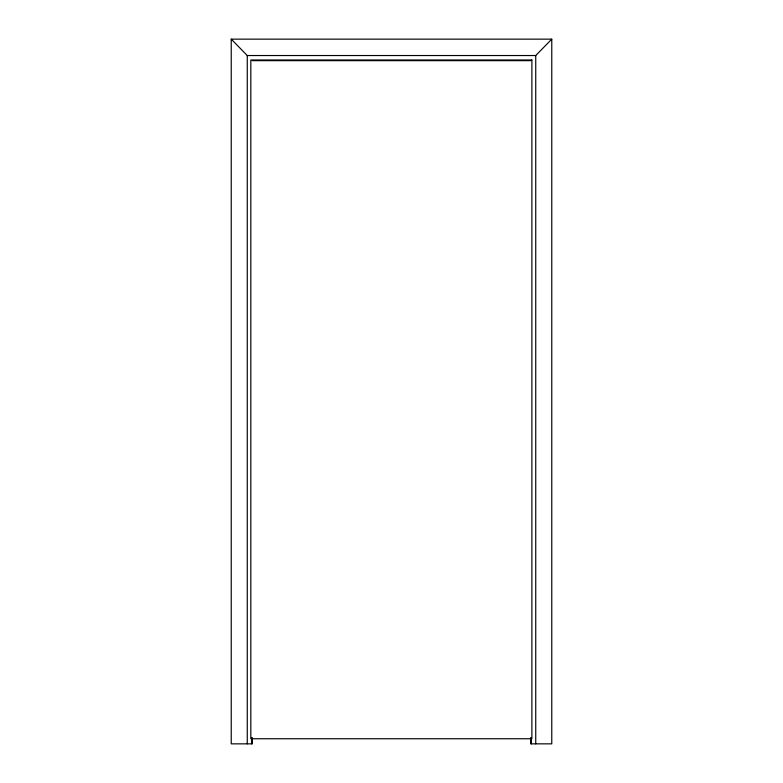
<?xml version="1.0" encoding="UTF-8"?>
<svg xmlns="http://www.w3.org/2000/svg" width="783" height="783" viewBox="0 0 783 783"><rect width="100%" height="100%" fill="white"/><g stroke="black" fill="none" stroke-linecap="round" stroke-linejoin="round"><path stroke-width="1.17" d="M535.738 743.85L535.738 55.534L551.77 39.15L231.23 39.15L231.23 743.85L252.273 743.85L252.273 737.743M231.23 39.15L247.262 55.534L535.738 55.534M252.273 60.663L530.727 60.663M551.77 39.15L551.77 743.85L530.727 743.85L530.727 737.743M531.236 737.733L531.236 743.85M251.764 737.733L251.764 743.85M247.262 55.534L247.262 743.85M531.882 59.978L250.824 59.978L250.824 738.751L531.882 738.751L531.882 59.978"/></g></svg>
